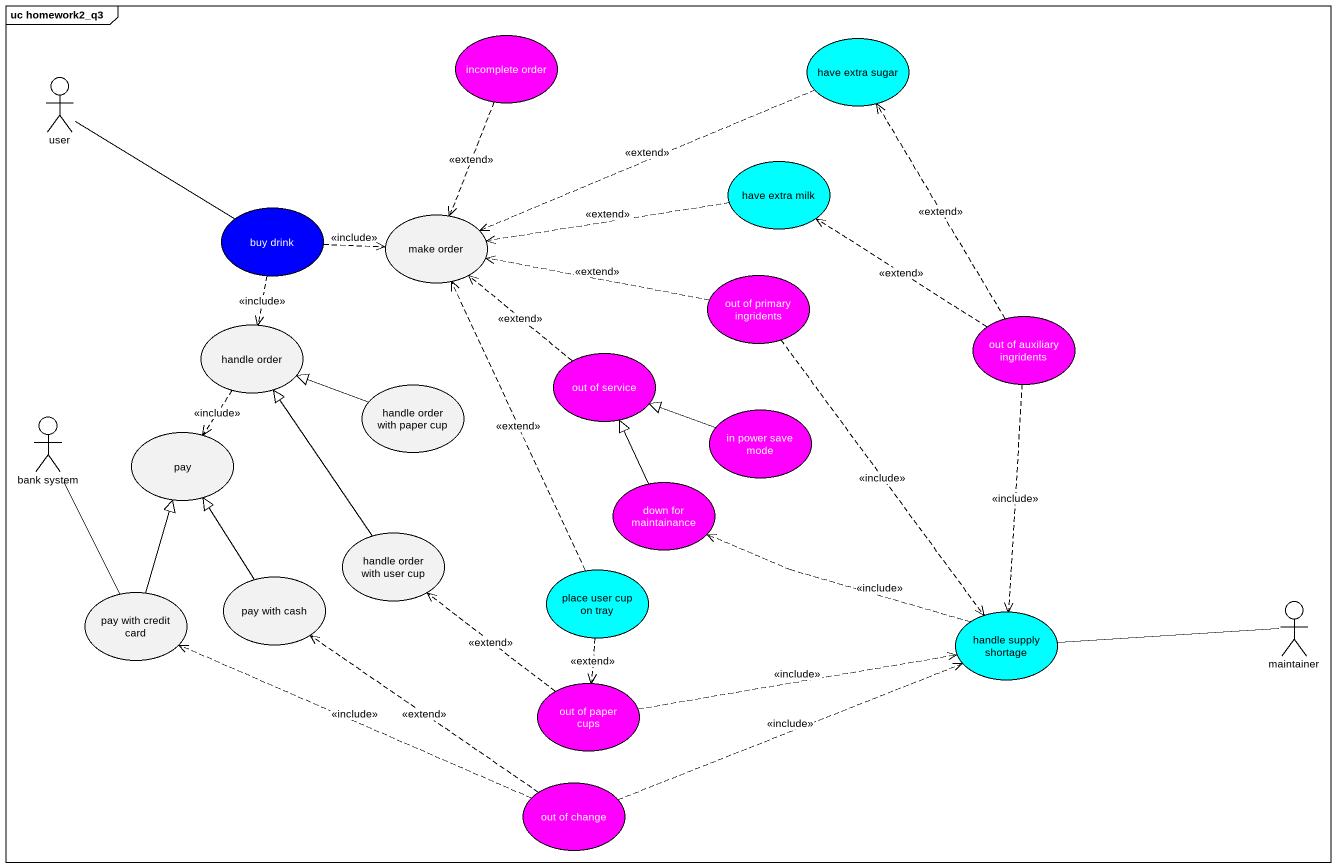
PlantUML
@startuml
mainframe uc homework2_q3
usecase "incomplete order" as incomplete_order #FF00FF
usecase "have extra sugar" as have_extra_sugar #00FFFF
actor user
usecase "have extra milk" as have_extra_milk #00FFFF
usecase "buy drink" as buy_drink #0000FF
usecase "make order" as make_order
usecase "out of primary ingridents" as out_of_primary_ingridents #FF00FF
usecase "handle order" as handle_order
usecase "out of auxiliary ingridents" as out_of_auxiliary_ingridents #FF00FF
usecase "out of service" as out_of_service #FF00FF
usecase "handle order with paper cup" as handle_order_with_paper_cup
usecase "in power save mode" as in_power_save_mode #FF00FF
actor "bank system" as bank_system
usecase pay
usecase "down for maintainance" as down_for_maintainance #FF00FF
usecase "handle order with user cup" as handle_order_with_user_cup
usecase "pay with cash" as pay_with_cash
usecase "place user cup on tray" as place_user_cup_on_tray #00FFFF
usecase "pay with credit card" as pay_with_credit_card
usecase "handle supply shortage" as handle_supply_shortage #00FFFF
actor maintainer
usecase "out of paper cups" as out_of_paper_cups #FF00FF
usecase "out of change" as out_of_change #FF00FF
incomplete_order ..> make_order : <<extend>>
have_extra_sugar .left.> make_order : <<extend>>
user -right- buy_drink
have_extra_milk .left.> make_order : <<extend>>
buy_drink .right.> make_order : <<include>>
buy_drink ..> handle_order : <<include>>
out_of_primary_ingridents .left.> make_order : <<extend>>
out_of_primary_ingridents ..> handle_supply_shortage : <<include>>
handle_order ..> pay : <<include>>
out_of_auxiliary_ingridents .up.> have_extra_sugar : <<extend>>
out_of_auxiliary_ingridents .up.> have_extra_milk : <<extend>>
out_of_auxiliary_ingridents ..> handle_supply_shortage : <<include>>
out_of_service .up.> make_order : <<extend>>
handle_order_with_paper_cup -left-|> handle_order
in_power_save_mode -left-|> out_of_service
bank_system -- pay_with_credit_card
down_for_maintainance -up-|> out_of_service
handle_order_with_user_cup -up-|> handle_order
pay_with_cash -up-|> pay
place_user_cup_on_tray .up.> make_order : <<extend>>
place_user_cup_on_tray ..> out_of_paper_cups : <<extend>>
pay_with_credit_card -up-|> pay
handle_supply_shortage .left.> down_for_maintainance : <<include>>
maintainer -left- handle_supply_shortage
out_of_paper_cups .up.> handle_order_with_user_cup : <<extend>>
out_of_paper_cups .right.> handle_supply_shortage : <<include>>
out_of_change .up.> pay_with_cash : <<extend>>
out_of_change .left.> pay_with_credit_card : <<include>>
out_of_change .right.> handle_supply_shortage : <<include>>
@enduml
